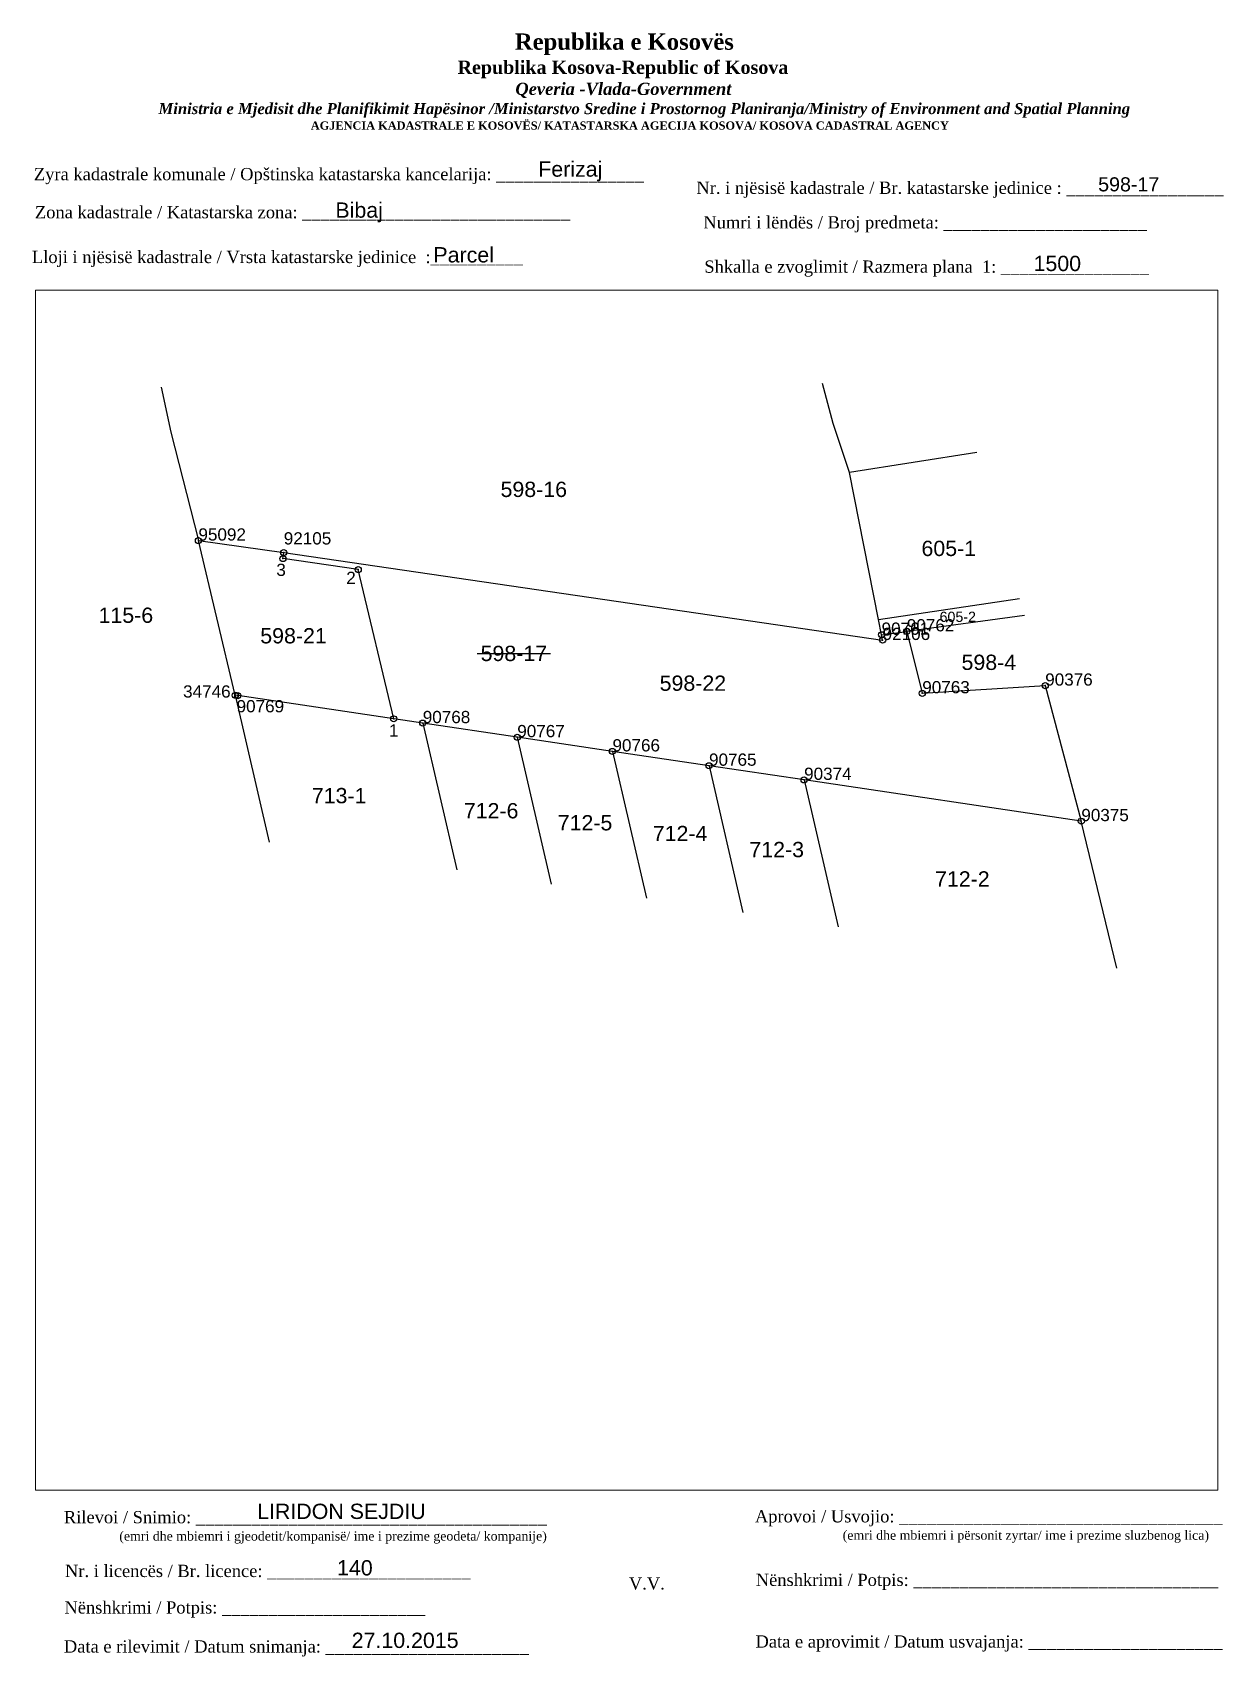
# Paper-space layout 'Layout1' of a CAD drawing. Header units: inches. Extents: x 3 to 198, y 4 to 269.
# The model-space entities are those that its viewports show. They can reach past a viewport. Long polylines and large blocks are cut down to what shows.
import ezdxf
from ezdxf.enums import TextEntityAlignment as Align

# ---------------------------------------------------------------- set-up
doc = ezdxf.new("R2010")
doc.units = ezdxf.units.IN
doc.header["$MEASUREMENT"] = 0
doc.header["$PDMODE"] = 32
doc.header["$PDSIZE"] = 1.5
doc.layers.add('BIBAJ_RINDERTIM_A10_PAR_PA', color=7, linetype='Continuous')
doc.layers.add('BIBAJ_RINDERTIM_PAR_PARCEL', color=7, linetype='Continuous')
doc.layers.add('ZYRTARE', color=4, linetype='Continuous', lineweight=30)
doc.styles.get("Standard").update_dxf_attribs({"font": 'arial.ttf'})

msp = doc.modelspace()

# ---------------------------------------------------------------- linework, layer by layer
at = {"color": 1}
for p, q in [((7515231.52, 4692585.79), (7515231.74, 4692587.27)), ((7515250, 4692583.09), (7515231.52, 4692585.79)), ((7515258.71, 4692546.49), (7515250, 4692583.09)), ((7515279.17, 4692562.53), (7515297.17, 4692562.53))]:
    msp.add_line(p, q, dxfattribs=at)
at = {"color": 0}
for p, q in [((7515265.83, 4692545.43), (7515274.16, 4692509.41)), ((7515289.01, 4692541.98), (7515297.33, 4692505.96)), ((7515312.36, 4692538.5), (7515320.69, 4692502.48)), ((7515336.04, 4692534.98), (7515344.37, 4692498.96)), ((7515359.36, 4692531.51), (7515367.69, 4692495.49))]:
    msp.add_line(p, q, dxfattribs=at)
msp.add_lwpolyline([(7515210.81, 4692590.21), (7515231.74, 4692587.27), (7515378.62, 4692565.82), (7515378.36, 4692567.11), (7515384.55, 4692567.94), (7515388.34, 4692552.75), (7515418.49, 4692554.63), (7515427.35, 4692521.39), (7515359.36, 4692531.51), (7515336.04, 4692534.98), (7515312.36, 4692538.5), (7515289.01, 4692541.98), (7515265.83, 4692545.43), (7515220.45, 4692552.18), (7515219.84, 4692552.27)])
at = {"color": 1}
for p in [(7515231.52, 4692585.79), (7515250, 4692583.09), (7515258.71, 4692546.49)]:
    msp.add_point(p, dxfattribs=at)
for p in [(7515219.84, 4692552.27), (7515220.45, 4692552.18)]:
    msp.add_point(p)
at = {"layer": 'BIBAJ_RINDERTIM_PAR_PARCEL', "color": 7, "linetype": 'Continuous'}
for p, q in [((7515201.65, 4692627.82), (7515204.06, 4692616.82)), ((7515366.5, 4692618.92), (7515363.86, 4692628.71)), ((7515363.86, 4692628.71), (7515363.86, 4692628.71)), ((7515370.47, 4692606.88), (7515366.5, 4692618.92)), ((7515204.06, 4692616.82), (7515210.81, 4692590.21)), ((7515401.69, 4692611.78), (7515370.47, 4692606.88)), ((7515377.62, 4692570.84), (7515370.47, 4692606.88)), ((7515377.62, 4692570.84), (7515412.22, 4692575.97)), ((7515412.22, 4692575.97), (7515412.22, 4692575.97)), ((7515378.36, 4692567.11), (7515377.62, 4692570.84)), ((7515413.45, 4692571.8), (7515384.55, 4692567.94)), ((7515418.49, 4692554.63), (7515418.49, 4692554.63)), ((7515219.84, 4692552.27), (7515228.17, 4692516.25)), ((7515436.04, 4692485.31), (7515427.35, 4692521.39))]:
    msp.add_line(p, q, dxfattribs=at)
at = {"layer": 'ZYRTARE', "color": 0, "lineweight": -2, "flags": 128}
msp.add_lwpolyline([(7515210.81, 4692590.21), (7515231.74, 4692587.27), (7515378.62, 4692565.82), (7515378.36, 4692567.11), (7515384.55, 4692567.94), (7515388.34, 4692552.75), (7515418.49, 4692554.63), (7515427.35, 4692521.39), (7515359.36, 4692531.51), (7515336.04, 4692534.98), (7515312.36, 4692538.5), (7515289.01, 4692541.98), (7515265.83, 4692545.43), (7515220.45, 4692552.18), (7515219.84, 4692552.27)], close=True, dxfattribs=at)
at = {"layer": 'ZYRTARE', "color": 0}
for p in [(7515210.81, 4692590.21), (7515231.74, 4692587.27), (7515378.36, 4692567.11), (7515378.62, 4692565.82), (7515384.55, 4692567.94), (7515388.34, 4692552.75), (7515418.49, 4692554.63), (7515265.83, 4692545.43), (7515289.01, 4692541.98), (7515312.36, 4692538.5), (7515336.04, 4692534.98), (7515359.36, 4692531.51), (7515427.35, 4692521.39)]:
    msp.add_point(p, dxfattribs=at)

# ---------------------------------------------------------------- texts
for s, p in [('95092', (7515210.81, 4692590.21)), ('92105', (7515231.74, 4692589.25)), ('90761', (7515378.36, 4692567.11)), ('90762', (7515384.55, 4692567.94)), ('92106', (7515378.62, 4692565.82)), ('90376', (7515418.49, 4692554.63)), ('34746', (7515207.05, 4692551.7)), ('90763', (7515388.34, 4692552.75)), ('90769', (7515220.17, 4692548.08)), ('90768', (7515265.83, 4692545.43)), ('90767', (7515289.01, 4692541.98)), ('90766', (7515312.36, 4692538.5)), ('90765', (7515336.04, 4692534.98)), ('90374', (7515359.36, 4692531.51)), ('90375', (7515427.35, 4692521.39))]:
    msp.add_text(s, height=3).set_placement(p)
at = {"color": 1}
for s, p in [('3', (7515229.92, 4692581.54)), ('2', (7515247.06, 4692579.56)), ('1', (7515257.52, 4692542.13))]:
    msp.add_text(s, height=3, dxfattribs=at).set_placement(p)
at = {"layer": 'BIBAJ_RINDERTIM_A10_PAR_PA', "color": 7}
for s, height, p in [('598-16', 3.75, (7515293.06, 4692602.77)), ('605-1', 3.75, (7515394.84, 4692588.29)), ('115-6', 3.75, (7515193.01, 4692571.9)), ('605-2', 2.5, (7515397.05, 4692571.51)), ('598-17', 3.75, (7515288.17, 4692562.53)), ('598-4', 3.75, (7515404.67, 4692560.35)), ('713-1', 3.75, (7515245.32, 4692527.65)), ('712-6', 3.75, (7515282.6, 4692523.95)), ('712-5', 3.75, (7515305.63, 4692521)), ('712-4', 3.75, (7515328.94, 4692518.36)), ('712-3', 3.75, (7515352.64, 4692514.43)), ('712-2', 3.75, (7515398.17, 4692507.22))]:
    msp.add_text(s, height=height, dxfattribs=at).set_placement(p, align=Align.MIDDLE_CENTER)
at = {"layer": 'BIBAJ_RINDERTIM_A10_PAR_PA', "color": 1}
for s, p in [('598-21', (7515234.13, 4692566.86)), ('598-22', (7515332.08, 4692555.23))]:
    msp.add_text(s, height=3.75, dxfattribs=at).set_placement(p, align=Align.MIDDLE_CENTER)

psp = doc.layouts.get("Layout1")

# ---------------------------------------------------------------- texts
at = {"attachment_point": 1}
for s, insert, char_height, width in [('\\pi77.297;{\\fBook Antiqua|b1|i0|c0|p18;\\H1.333x;Republika e Kosovës\\fTimes New Roman|b1|i0|c0|p18;\\P\\pi67.927;\\fBook Antiqua|b1|i0|c0|p18;\\H0.8125x;Republika Kosova-Republic of Kosova\\fTimes New Roman|b1|i0|c0|p18;\\P\\pi77.378;\\fBook Antiqua|b1|i1|c0|p18;\\H0.9233x;Qeveria -Vlada-Government \\P\\pi13.032,l6,t23.033;\\fTimes New Roman|b1|i1|c0|p18;\\H0.9x;Ministria e Mjedisit dhe Planifikimit Hapësinor /Ministarstvo Sredine i Prostornog Planiranja/Ministry of Environment and Spatial Planning\\P\\pi43.931,l0,tz;\\fBook Antiqua|b1|i0|c0|p18;\\H0.7406x;AGJENCIA KADASTRALE E KOSOVËS/ KATASTARSKA AGECIJA KOSOVA/ KOSOVA CADASTRAL AGENCY}', (4.97, 269.09), 2, 191.8237), ('{\\fTimes New Roman|b0|i0|c0|p18; Zyra kadastrale komunale / Opštinska katastarska kancelarija: ________________}', (2.88, 247.1), 2, 114.6874), ('Ferizaj', (86.09, 248.17), 2.5, 29.4868), ('{\\fTimes New Roman|b0|i0|c0|p18;Nr. i njësisë kadastrale / Br. katastarske jedinice : _________________}', (111.95, 244.86), 2, 98.5379), ('598-17', (177.63, 245.57), 2.3, 11.477), ('{\\fTimes New Roman|b0|i0|c0|p18; Zona kadastrale / Katastarska zona: _____________________________}', (3.05, 240.87), 2, 87.8278), ('Bibaj', (52.93, 241.46), 2.5, 37.1896), ('{\\fTimes New Roman|b0|i0|c0|p18; Numri i lëndës / Broj predmeta: ______________________}', (112.33, 239.21), 2, 83.344), ('{\\fTimes New Roman|b0|i0|c0|p18; Lloji i njësisë kadastrale / Vrsta katastarske jedinice  :__________ }', (2.56, 233.55), 2, 108.0893), ('Parcel', (68.95, 234.15), 2.5, 29.4868), ('{\\fTimes New Roman|b0|i0|c0|p18; Shkalla e zvoglimit / Razmera plana  1: ________________}', (112.49, 231.97), 2, 98.5379), ('1500', (167.07, 232.74), 2.5, 29.4868), ('{\\fTimes New Roman|b0|i0|c0|p18; Rilevoi / Snimio: ______________________________________\\P             \\H0.75x;(emri dhe mbiemri i gjeodetit/kompanisë/ ime i prezime geodeta/ kompanije)}', (7.78, 27.51), 2, 87.3883), ('LIRIDON SEJDIU', (40.13, 28.71), 2.5, 29.4868), ('{\\fTimes New Roman|b0|i0|c0|p18; Aprovoi / Usvojio: ___________________________________\\P                    \\H0.75x;(emri dhe mbiemri i përsonit zyrtar/ ime i prezime sluzbenog lica)}', (120.76, 27.65), 2, 83.344), ('{\\fTimes New Roman|b0|i0|c0|p18; Nr. i licencës / Br. licence: ______________________\\P                                }', (7.97, 18.72), 2, 83.344), ('140', (53.2, 19.48), 2.5, 5.2174), ('{\\fTimes New Roman|b0|i0|c0|p18;V.V.                                 }', (100.91, 16.67), 2, 9.4297), ('{\\fTimes New Roman|b0|i0|c0|p18; Nënshkrimi / Potpis: _________________________________\\P                                 }', (120.9, 17.26), 2, 83.344), ('{\\fTimes New Roman|b0|i0|c0|p18; Nënshkrimi / Potpis: ______________________\\P                                 }', (7.87, 12.75), 2, 83.344), ('{\\fTimes New Roman|b0|i0|c0|p18; Data e rilevimit / Datum snimanja: ______________________\\P                                 }', (7.78, 6.37), 2, 83.344), ('27.10.2015', (55.59, 7.62), 2.5, 29.4868), ('{\\fTimes New Roman|b0|i0|c0|p18; Data e aprovimit / Datum usvajanja: _____________________}', (120.85, 7.18), 2, 83.344)]:
    psp.add_mtext(s, dxfattribs=dict(at, insert=insert, char_height=char_height, width=width))

# ---------------------------------------------------------------- viewports
at = {"layer": '0'}
psp.add_viewport(center=(100.54, 129.01), size=(193.29, 196.214), view_center_point=(7515315.83, 4692504.45), view_height=294.351, dxfattribs=at)

doc.saveas('drawing.dxf')
